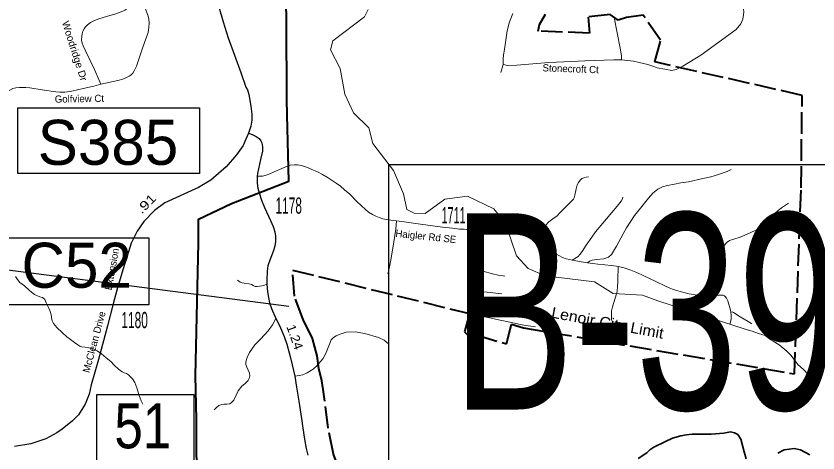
# Model space of a CAD drawing. Extents: x 354162 to 401331, y 224837 to 267610.
# Drawn here: x 382188 to 384416, y 241342 to 242555 of the extents above; entities that cross this region are included whole.
import ezdxf
from ezdxf.enums import TextEntityAlignment as Align

# ---------------------------------------------------------------- set-up
doc = ezdxf.new("R2010")
doc.units = 0
doc.header["$LTSCALE"] = 10
doc.linetypes.add('DASH_DOUBLE_DOT', pattern=[9.2, 5, -1.2, 0.3, -1.2, 0.3, -1.2])
doc.linetypes.add('LONG_DASHED', pattern=[7.5, 6, -1.5])
for name, color, linetype, lineweight in [('10', 7, 'Continuous', 13), ('11', 7, 'Continuous', 40), ('17', 7, 'Continuous', 25), ('19', 7, 'Continuous', 25), ('3', 7, 'Continuous', 158), ('31', 7, 'Continuous', 25), ('32', 7, 'Continuous', 25), ('35', 7, 'Continuous', 13), ('38', 7, 'Continuous', 35), ('48', 7, 'LONG_DASHED', 40), ('49', 7, 'LONG_DASHED', 40), ('56', 7, 'Continuous', 40), ('59', 7, 'DASH_DOUBLE_DOT', 13), ('62', 7, 'Continuous', 13), ('8', 7, 'Continuous', 25)]:
    doc.layers.add(name, color=color, linetype=linetype, lineweight=lineweight)
doc.layers.add('26', color=7, linetype='Continuous')

msp = doc.modelspace()

# ---------------------------------------------------------------- linework, layer by layer
at = {"layer": '3', "lineweight": 25}
msp.add_line((381233.75, 241970.8), (382946.43, 241749.71), dxfattribs=at)
msp.add_lwpolyline([(385308.08, 241253.26), (383224.3, 241253.26), (383224.3, 242142.85), (385308.08, 242142.85)], close=True, dxfattribs=at)
at = {"layer": '31'}
for points in [[(382697.97, 242117.45), (382192.95, 242117.45), (382192.95, 242300.03), (382697.97, 242300.03)], [(382557.25, 241753.18), (382141.65, 241753.18), (382141.65, 241938.96), (382557.25, 241938.96)], [(382413.06, 241503.6), (382681.85, 241503.6), (382681.85, 241313.06), (382413.06, 241313.06)]]:
    msp.add_lwpolyline(points, close=True, dxfattribs=at)
at = {"layer": '32'}
for points in [[(382751.92, 242580.79), (382763.66, 242539), (382777.89, 242493.96), (382812.76, 242398.39), (382826.93, 242357.72), (382831.1, 242349.65)], [(382831.1, 242349.65), (382835.13, 242336.63), (382840.82, 242304.92), (382842.97, 242282.66), (382843.69, 242265.43), (382840.1, 242248.92), (382834.15, 242229.23)], [(382834.15, 242229.23), (382826.39, 242212.53), (382818.79, 242195.68), (382800.85, 242169.83), (382772.04, 242135.73), (382728.98, 242099.12), (382695.54, 242078.82), (382601.53, 242035.74), (382572.82, 242014.92), (382543.4, 241984.05), (382524.86, 241957.13), (382508.23, 241923.73), (382500.34, 241900.04), (382484.55, 241850.5), (382468.2, 241794.09), (382457.89, 241755.53), (382442.74, 241694.22), (382417.6, 241600.77), (382397.07, 241530.42), (382391, 241504.62), (382380.24, 241477.34), (382361.58, 241447.9), (382345.08, 241430.67), (382316.37, 241407.69), (382301.14, 241397.44), (382271.16, 241381.13), (382229.54, 241366.77), (382183.61, 241359.59)], [(382834.15, 242229.23), (382844.12, 242226.09), (382855.5, 242220.4), (382863.47, 242214.98), (382868.74, 242208.29), (382871.3, 242202.88), (382873.3, 242191.2), (382872.73, 242179.81)], [(382872.73, 242179.81), (382867.55, 242156.35), (382861.52, 242130.57), (382859, 242117.48), (382858.54, 242110.65), (382857.83, 242098.68), (382857.67, 242090.71), (382859.68, 242076.95), (382863.2, 242063.61), (382870.23, 242043.34), (382878.28, 242023.21), (382895.55, 241987.5), (382902.93, 241970.6), (382907.62, 241956.06), (382909.47, 241943.81), (382909.3, 241928.71), (382907.29, 241916.02), (382902.59, 241900.92), (382893.03, 241876.96), (382887.83, 241860.87), (382885.49, 241846.8), (382885.04, 241822.53), (382885.29, 241810.44), (382887.22, 241789.42), (382889.15, 241772.99), (382892.76, 241758.3), (382897.59, 241742.66), (382910.14, 241715.36)], [(382910.14, 241715.36), (382920.02, 241695.37), (382932.88, 241665.02), (382940.51, 241643.92), (382947.34, 241619.6), (382950.95, 241606.19), (382955.57, 241586.49), (382962.39, 241555.24), (382967.61, 241524.69), (382973.43, 241485.77), (382981.03, 241437.45), (382985.05, 241410.52), (382989.86, 241380.24), (382994.08, 241353.99), (382998.7, 241335.5)]]:
    msp.add_lwpolyline(points, dxfattribs=at)
at = {"layer": '35'}
msp.add_line((383541.45, 242420.25), (383535.3, 242398.38), dxfattribs=at)
for points in [[(383969.22, 242410.94), (383990.79, 242407.15), (384010.47, 242403.46), (384022.35, 242405.92), (384040.38, 242415.77), (384090.78, 242446.56), (384188.56, 242517.01), (384202.16, 242533.05), (384207.37, 242546.09), (384209.98, 242565.66), (384208.03, 242583.93), (384201.51, 242605.46), (384189.12, 242621.77)], [(382423.57, 242365.6), (382418.58, 242378.81), (382405.86, 242405.98), (382381.89, 242456.4), (382374.32, 242472.2), (382371.63, 242479.79), (382370.16, 242487.62), (382370.9, 242499.13), (382371.88, 242505.74), (382373.59, 242512.35), (382377.26, 242519.69), (382381.42, 242524.83), (382386.8, 242530.46), (382394.6, 242536.73), (382402.43, 242540.9), (382415.88, 242546.04), (382442.55, 242554.6), (382462.36, 242560.23), (382484.87, 242568.56), (382492.45, 242572.23), (382500.52, 242581.29), (382507.62, 242591.81), (382512.46, 242600.78), (382514.66, 242606.16)], [(382514.66, 242606.16), (382524.2, 242604.2), (382532.03, 242598.82), (382537.65, 242592.7), (382542.79, 242584.86), (382549.15, 242572.14), (382555.51, 242554.75), (382557.47, 242545.7), (382558.44, 242535.66), (382557.47, 242522.93), (382555.26, 242509.47), (382540.83, 242468.67), (382522.49, 242415.94), (382516.37, 242402.23), (382512.46, 242395.87), (382507.57, 242391.22), (382502.43, 242387.79), (382495.34, 242384.36), (382485.06, 242379.96), (382471.36, 242376.04), (382423.57, 242365.6)], [(383568.19, 242561.62), (383558.86, 242538.72), (383553.14, 242513.67), (383545.25, 242462.1), (383542.94, 242447.29), (383541.55, 242435.18), (383541.45, 242420.25)], [(383870, 242432.77), (383870, 242444.45), (383866.61, 242465.84), (383858.56, 242508), (383850.28, 242550.68)], [(383541.45, 242420.25), (383554.6, 242417.91), (383579.26, 242418.8), (383668.47, 242425.75), (383731.41, 242428.7), (383768.02, 242429.95), (383848.64, 242433.56), (383870, 242432.77)], [(383969.22, 242410.94), (383960.1, 242414.34), (383943.13, 242420.07), (383919.16, 242426.23), (383903.24, 242429.62), (383878.64, 242432.59), (383870, 242432.77)], [(382106.97, 242292.04), (382117.98, 242305.75), (382127.28, 242315.29), (382140.73, 242325.82), (382160.55, 242343.93), (382170.57, 242349.08), (382179.34, 242353.35), (382187.17, 242355.55), (382198.18, 242356.28), (382207.47, 242356.28), (382215.05, 242356.28), (382226.55, 242355.06), (382260.8, 242349.92), (382298.47, 242344.29), (382309.88, 242343.32), (382323.58, 242343.32), (382342.91, 242346.26), (382374.22, 242353.85), (382404.25, 242360.21), (382423.57, 242365.6)], [(383245.58, 241985.73), (383222.38, 241989.23), (383207.64, 241992.04), (383196.85, 241995.42), (383187.53, 241998.82), (383178.34, 242003.55), (383167.62, 242010.7), (383159.18, 242017.2), (383146.84, 242028.9), (383134.6, 242039.47), (383115.11, 242059.95), (383100.82, 242072.62), (383089.78, 242082.05), (383077.76, 242091.15), (383064.12, 242100.25), (383055.03, 242105.78), (383039.44, 242114.55), (383026.12, 242122.03), (383008.35, 242129.72), (382994.71, 242135.24), (382981.39, 242139.47), (382970.35, 242141.74), (382961.9, 242142.07), (382949.56, 242140.44), (382939.17, 242136.87), (382926.18, 242131.67), (382905.72, 242122.24), (382893.01, 242116.64), (382883.13, 242112.84), (382873.38, 242110.24), (382864.29, 242109.91), (382858.54, 242110.65)], [(384056.39, 242094.57), (384096.7, 242104), (384118.15, 242108.19), (384140.13, 242114.47), (384163.67, 242122.85), (384175.18, 242128.61)], [(383630.77, 241939.25), (383644.89, 241955.78), (383657.9, 241972.3), (383668.19, 241983.27), (383679.93, 241991.38), (383691.6, 242000.51), (383698.48, 242007.22), (383721.66, 242030.33), (383732.39, 242041.91), (383736.67, 242045.96), (383739.05, 242049.77), (383740.48, 242057.64), (383744.53, 242075.27), (383747.62, 242086.23), (383750.72, 242092.66), (383755.48, 242099.33), (383760.24, 242103.62), (383765.72, 242106), (383772.15, 242107.43), (383778.82, 242108.39)], [(383945.58, 242049.58), (383957.62, 242062.58), (383971.15, 242073.66), (383984.67, 242080.63), (383998.2, 242084.73), (384017.87, 242088.01), (384035.49, 242091.29), (384056.39, 242094.57)], [(383874.49, 242052.27), (383873.06, 242047.26), (383869.25, 242041.07), (383858.06, 242026.77), (383828.3, 241991.75), (383798.06, 241955.29), (383787.84, 241941.28), (383772.36, 241918.65), (383761.44, 241901.35), (383755.01, 241892.78), (383749.53, 241887.06), (383745.25, 241883.96), (383733.57, 241877.26)], [(383775.74, 241869.8), (383781.44, 241874.19), (383788.82, 241876.57), (383802.15, 241878.72), (383821.37, 241881.09), (383833.99, 241885.62), (383842.56, 241892.29), (383856.85, 241915.88), (383874.94, 241949.71), (383884.44, 241966.3), (383906.34, 242000.61), (383923.01, 242021.11), (383945.58, 242049.58)], [(384080.28, 241779.45), (384091.54, 241783.85), (384113.88, 241796.84), (384130.87, 241810.02), (384136.41, 241817.47), (384138.51, 241824.16), (384139.08, 241828.55), (384139.25, 241840.84), (384138.11, 241858.8), (384135.98, 241893.49), (384137.47, 241895.72), (384146.06, 241906.42), (384152.74, 241915.21), (384163.63, 241927.05), (384170.12, 241931.64), (384182.72, 241935.65), (384199.71, 241940.81), (384227.96, 241953.23), (384245.27, 241960.98), (384254.62, 241968.62), (384270.85, 241984.86), (384290.13, 242001.86), (384315.33, 242022.69), (384333.99, 242035.38)], [(383245.58, 241985.73), (383242.99, 241963.3), (383237.79, 241928.2), (383229.99, 241882.37), (383225.12, 241854.1), (383221.23, 241839.15)], [(383245.58, 241985.73), (383266.5, 241983.17), (383312.35, 241976.85), (383373.41, 241968.66), (383400.67, 241965.43), (383420.14, 241963.46), (383433.18, 241962.92), (383440.11, 241962.51), (383448.53, 241963.05), (383452.6, 241963.46)], [(383452.6, 241963.46), (383461.84, 241965.23), (383475.15, 241969.3), (383496.47, 241977.59), (383511.86, 241983.4), (383521.37, 241985.85), (383532.64, 241987.61), (383541.87, 241988.16), (383548.93, 241987.89), (383555.32, 241987.48), (383568.9, 241985.17), (383577.86, 241982.18), (383587.1, 241978.1), (383595.32, 241972.28), (383602.39, 241966.71), (383620.99, 241948.9), (383630.77, 241939.25)], [(383452.6, 241963.46), (383455.73, 241952.14), (383457.16, 241938.08), (383455.73, 241907.82), (383453.82, 241879.23), (383451.71, 241850.31)], [(383630.77, 241939.25), (383639.01, 241931.54), (383647.7, 241924.48), (383658.02, 241916.19), (383667.8, 241908.71), (383680.5, 241899.54), (383689.06, 241893.97), (383696.12, 241889.62), (383706.85, 241884.59), (383716.76, 241881.06), (383726.95, 241878.61), (383733.57, 241877.26)], [(383733.57, 241877.26), (383758.97, 241872.23), (383775.74, 241869.8)], [(383451.71, 241850.31), (383450.28, 241832.44), (383449.8, 241814.81), (383450.75, 241795.27)], [(383451.71, 241850.31), (383458.13, 241850.07), (383465.04, 241849.59), (383485.04, 241846.02), (383512.18, 241839.35), (383528.13, 241835.53), (383541.71, 241833.63), (383546.23, 241832.2)], [(383775.74, 241869.8), (383790.68, 241867.49), (383804.26, 241865.72), (383823.95, 241863.96), (383841.88, 241862.33), (383856.68, 241860.56), (383861.09, 241859.86), (383866.11, 241858.66), (383877.52, 241855.27), (383895.85, 241849.15), (383914.86, 241841.81), (383930.98, 241834.2), (383965.75, 241818.03), (383993.04, 241804.58), (384002.61, 241800.28), (384011.98, 241796.75), (384020.68, 241793.48), (384033.17, 241790.09), (384047.16, 241786.55), (384058.29, 241783.83), (384080.28, 241779.45)], [(383861.09, 241859.86), (383861.09, 241850.09), (383859.9, 241831.98), (383859.9, 241816.02), (383859.19, 241804.1), (383858.47, 241791.24), (383856.81, 241783.14), (383845.14, 241747.16), (383843, 241736.2), (383842.52, 241726.19), (383843, 241711.07), (383844.91, 241705.35), (383849.43, 241698.21), (383855.62, 241693.92), (383862.76, 241690.82), (383872.76, 241686.77), (383882.76, 241682.96)], [(382885.29, 241810.44), (382877.08, 241807.06), (382871.04, 241805.37), (382865, 241804.4), (382858, 241803.68), (382852.2, 241804.16), (382846.65, 241806.58), (382842.3, 241809.48), (382835.54, 241810.93), (382821.54, 241812.86), (382816.03, 241814.03), (382811.2, 241815.72), (382807.58, 241818.38), (382803.23, 241821.76)], [(383450.75, 241795.27), (383460.75, 241792.41), (383476.71, 241790.03), (383496.71, 241788.12), (383520.75, 241785.5), (383537.9, 241783.59)], [(383450.75, 241795.27), (383451.23, 241761.43), (383452.19, 241737.32), (383453.85, 241731.6), (383457.42, 241727.79), (383460.99, 241726.12), (383470.99, 241723.03), (383503.85, 241716.59), (383533.61, 241710.16), (383564.33, 241703.49), (383585.43, 241699.26), (383604, 241695.69), (383625.43, 241692.83), (383631.62, 241692.12)], [(384080.28, 241779.45), (384097.21, 241776.8), (384108.66, 241777.75), (384117.63, 241778.9), (384129.28, 241779.28), (384139.59, 241780.04), (384146.46, 241780.24), (384152.57, 241779.47), (384156.58, 241778.33), (384158.68, 241776.03), (384162.12, 241771.83), (384165.36, 241764), (384169.56, 241751.39), (384173.19, 241738.4), (384174.12, 241732.94), (384174.69, 241723.39), (384175.07, 241713.84), (384173.55, 241704.86), (384171.64, 241699.32)], [(384174.12, 241732.94), (384177.55, 241733.13), (384181.75, 241731.99), (384200.27, 241719.76), (384222.41, 241706.58), (384232.53, 241700.65)], [(382738.62, 241461.87), (382744.79, 241468.37), (382751.61, 241473.24), (382759.73, 241476.49), (382765.9, 241476.82), (382774.02, 241477.14), (382781.81, 241478.12), (382787.01, 241481.37), (382793.5, 241488.52), (382799.67, 241502.17), (382805.52, 241513.87), (382815.26, 241526.87), (382824.03, 241533.37), (382832.8, 241542.47), (382836.05, 241548.64), (382838, 241555.47), (382836.37, 241562.94), (382829.23, 241579.84), (382826.29, 241587.45), (382826.29, 241594.92), (382829.86, 241606.62), (382836.36, 241620.6), (382851.3, 241642.05), (382867.54, 241657.65), (382888.65, 241680.4), (382900.34, 241697.63), (382910.14, 241715.36)], [(382962.39, 241555.24), (382975.22, 241556.38), (382984.64, 241558.33), (382996.98, 241564.5), (383013.87, 241574.58), (383023.94, 241584), (383029.79, 241589.85), (383040.18, 241603.18), (383048.3, 241615.85), (383059.26, 241643.58), (383063.81, 241655.6), (383070.63, 241662.43), (383077.77, 241666.66), (383088.49, 241671.86), (383105.7, 241676.73), (383130.06, 241678.36), (383157.02, 241673.48), (383195.02, 241662.43), (383210.61, 241655.28), (383223.92, 241644.23)]]:
    msp.add_lwpolyline(points, dxfattribs=at)
at = {"layer": '38'}
for points in [[(384216.78, 241325.23), (384211.51, 241344.54), (384201.57, 241380.24), (384193.97, 241392.53), (384184.61, 241397.8), (384173.5, 241400.14), (384154.2, 241396.63), (384119.11, 241394.29), (384066.3, 241393.96), (384051, 241391.89), (384035.37, 241389.27), (384012.42, 241382.84), (383990.48, 241372.44), (383959.87, 241357.59), (383949.16, 241350.17), (383940.49, 241342.25), (383916.51, 241325.91)], [(384393.57, 241336.35), (384367.25, 241350.39), (384349.71, 241353.91), (384322.22, 241350.39), (384304.68, 241341.03)]]:
    msp.add_lwpolyline(points, dxfattribs=at)
at = {"layer": '48'}
for points in [[(384372.26, 242334.58), (383962.55, 242427.29), (383979.01, 242488), (383930.82, 242557.3), (383884.13, 242550.73), (383860.63, 242543.42), (383838.97, 242559.03), (383777.45, 242552.1), (383781.78, 242507), (383638.81, 242513.07), (383642.27, 242531.28), (383658.74, 242559.9)], [(382956.1, 241849.53), (383447.92, 241728.77), (383434.28, 241677.91), (383454.11, 241658.07), (383466.51, 241669.23), (383550.79, 241644.42), (383564.42, 241699), (383597.89, 241689.08), (384350.96, 241561.38), (384369.36, 242078.18), (384372.26, 242334.58)], [(383129.03, 241174.49), (383107.36, 241251.68), (383090.9, 241283.77), (383070.15, 241338.8), (383055.42, 241410.79), (383041.57, 241517.92), (383038.1, 241542.2), (383029.44, 241576.03), (383025.1, 241611.59), (383012.11, 241659.29), (382986.11, 241712.19), (382961.89, 241776.74), (382956.1, 241849.53)]]:
    msp.add_lwpolyline(points, dxfattribs=at)
at = {"layer": '49'}
for points in [[(384372.26, 242334.58), (383962.55, 242427.29), (383979.01, 242488), (383930.82, 242557.3), (383884.13, 242550.73), (383860.63, 242543.42), (383838.97, 242559.03), (383777.45, 242552.1), (383781.78, 242507), (383638.81, 242513.07), (383642.27, 242531.28), (383658.74, 242559.9)], [(382956.1, 241849.53), (383447.92, 241728.77), (383434.28, 241677.91), (383454.11, 241658.07), (383466.51, 241669.23), (383550.79, 241644.42), (383564.42, 241699), (383597.89, 241689.08), (384350.96, 241561.38), (384369.36, 242078.18), (384372.26, 242334.58)], [(383129.03, 241174.49), (383107.36, 241251.68), (383090.9, 241283.77), (383070.15, 241338.8), (383055.42, 241410.79), (383041.57, 241517.92), (383038.1, 241542.2), (383029.44, 241576.03), (383025.1, 241611.59), (383012.11, 241659.29), (382986.11, 241712.19), (382961.89, 241776.74), (382956.1, 241849.53)]]:
    msp.add_lwpolyline(points, dxfattribs=at)
at = {"layer": '56'}
for points in [[(382686.93, 241556.27), (382694.84, 241925), (382694.84, 241990.55), (382787.23, 242034.26), (382945.88, 242096.61), (382941.07, 242279.83), (382940.18, 242324.9), (382939.44, 242536.86), (382939.01, 242599.28), (382940.32, 242697.85), (382940.75, 242772.38), (382941.19, 242842.05), (382929.85, 242940.45), (382923.6, 243012.23), (382917.74, 243061.02), (382914.92, 243081.7), (382909.08, 243118.49), (382896.26, 243171.95)], [(380936.86, 240360.98), (381013.32, 240414.86), (381232.44, 240606.16), (381415.61, 240770.92), (381584.54, 240819.06), (381679.76, 240784.77), (381781.65, 240746.47), (382749.02, 240869.18), (382739.53, 240944.22), (382725.62, 241054.15), (382702.77, 241240.23), (382689.84, 241332.75), (382689.9, 241418.88), (382689.4, 241434.8), (382686.93, 241556.27)]]:
    msp.add_lwpolyline(points, dxfattribs=at)
at = {"layer": '59', "linetype": 'Continuous'}
msp.add_line((384216.31, 241684.72), (383971.66, 241763.89), dxfattribs=at)
msp.add_lwpolyline([(383971.66, 241763.89), (383929, 241779.77), (383847.59, 241784.39), (383795.19, 241816.45), (383658.31, 241833.22), (383610.78, 241854.17), (383578.47, 241888.84), (383547.69, 241978.52), (383515.66, 242019.17), (383442.81, 242054.64), (383379.12, 242045.91), (383324.88, 242006.98), (383294.38, 242007.59), (383274.28, 242018), (383265.12, 242061.2), (383236.47, 242125.83), (383179.78, 242201), (383168.19, 242244.27), (383126.12, 242286.11), (383102.06, 242337.62), (383088.62, 242408.94), (383062.12, 242460.5), (383067.91, 242486.39), (383156, 242552.67), (383166.66, 242572.47)], dxfattribs=at)
at = {"layer": '62'}
for points in [[(382186.89, 241831.64), (382192.14, 241822.95), (382198.67, 241814.86), (382211.23, 241805.39), (382224.95, 241794.05), (382230.89, 241788.41), (382239.26, 241781.47), (382247.7, 241777.61), (382254.36, 241775), (382261.61, 241772.98), (382262.82, 241772.33), (382264.61, 241771.08), (382266.39, 241769.19), (382268.2, 241767.33), (382272.23, 241758.67), (382277.42, 241747.55), (382282.04, 241737.67), (382284.89, 241729.06), (382287.07, 241720.45), (382287.01, 241717.41), (382288.61, 241708.23), (382292.07, 241701.42), (382301.57, 241689.59), (382317.04, 241675.16), (382329.57, 241664.47), (382339.73, 241656.28), (382350.48, 241648.06), (382359.48, 241641.73), (382365.51, 241638.52), (382370.95, 241636.56), (382380.04, 241635.11), (382390.39, 241633.62), (382402.54, 241630.86), (382413.95, 241625.08), (382425.92, 241616.84), (382438.45, 241606.14), (382451.61, 241595.44), (382461.14, 241585.42), (382473.01, 241574.16), (382483.2, 241566.56), (382488.64, 241563.98), (382494.67, 241562), (382500.67, 241558.19), (382504.82, 241554.42), (382511.98, 241547.52), (382518.45, 241537.59), (382524.14, 241522.81), (382530.32, 241501.3), (382536.04, 241486.5), (382540.07, 241477.27)], [(384216.31, 241684.72), (384233.69, 241679.97), (384250.56, 241673.34), (384269.91, 241667.86), (384284.78, 241655.81), (384291.41, 241652.56), (384308.12, 241641.67), (384329.56, 241624.53), (384341.38, 241611.97), (384360.12, 241586.98), (384375.56, 241573.09), (384388.56, 241559.28), (384417.47, 241527.28)]]:
    msp.add_lwpolyline(points, dxfattribs=at)

# ---------------------------------------------------------------- texts
at = {"layer": '10', "width": 1.05}
msp.add_text('Woodridge Dr', height=20, rotation=287.708, dxfattribs=at).set_placement((382341.83, 242454.76), align=Align.CENTER)
at = {"layer": '10'}
for s, rotation, p in [('Stonecroft Ct', 357.972, (383728.68, 242398.52)), ('Golfview Ct', 1.023, (382364.28, 242315.32)), ('Haigler Rd SE', 353.961, (383325.88, 241933.06))]:
    msp.add_text(s, height=20, rotation=rotation, dxfattribs=at).set_placement(p, align=Align.CENTER)
at = {"layer": '11'}
for s, rotation, p in [('Extension', 79.744, (382464.35, 241850.2)), ('McClean Drive', 74.939, (382414.62, 241647.42))]:
    msp.add_text(s, height=20, rotation=rotation, dxfattribs=at).set_placement(p, align=Align.CENTER)
at = {"layer": '17'}
for s, rotation, width, p in [('.91', 45.014, 1.3, (382558.47, 242024.81)), ('1.24', 289.883, 1.1, (382950.91, 241659.27))]:
    msp.add_text(s, height=25, rotation=rotation, dxfattribs=dict(at, width=width)).set_placement(p, align=Align.CENTER)
at = {"layer": '19', "width": 1.1}
msp.add_text('Lenoir City Limit', height=30, rotation=349.24, dxfattribs=at).set_placement((383829.04, 241688.26), align=Align.CENTER)
at = {"layer": '26', "width": 0.5}
msp.add_text('1711', height=45, dxfattribs=at).set_placement((383403.7, 241979.14), align=Align.CENTER)
at = {"layer": '3', "width": 0.7}
msp.add_text('B-3932', height=545, dxfattribs=at).set_placement((383398.78, 241462.36))
at = {"layer": '31'}
for s, p in [('S385', (382248.43, 242141.73)), ('C52', (382203.38, 241800.39))]:
    msp.add_text(s, height=125, dxfattribs=at).set_placement(p)
at = {"layer": '31', "width": 0.85}
msp.add_text('51', height=125, dxfattribs=at).set_placement((382461.42, 241354.61))
at = {"layer": '8', "width": 0.55}
for s, p in [('1178', (382945.73, 242006.11)), ('1180', (382517.64, 241688.24))]:
    msp.add_text(s, height=45, dxfattribs=at).set_placement(p, align=Align.CENTER)

doc.saveas('drawing.dxf')
